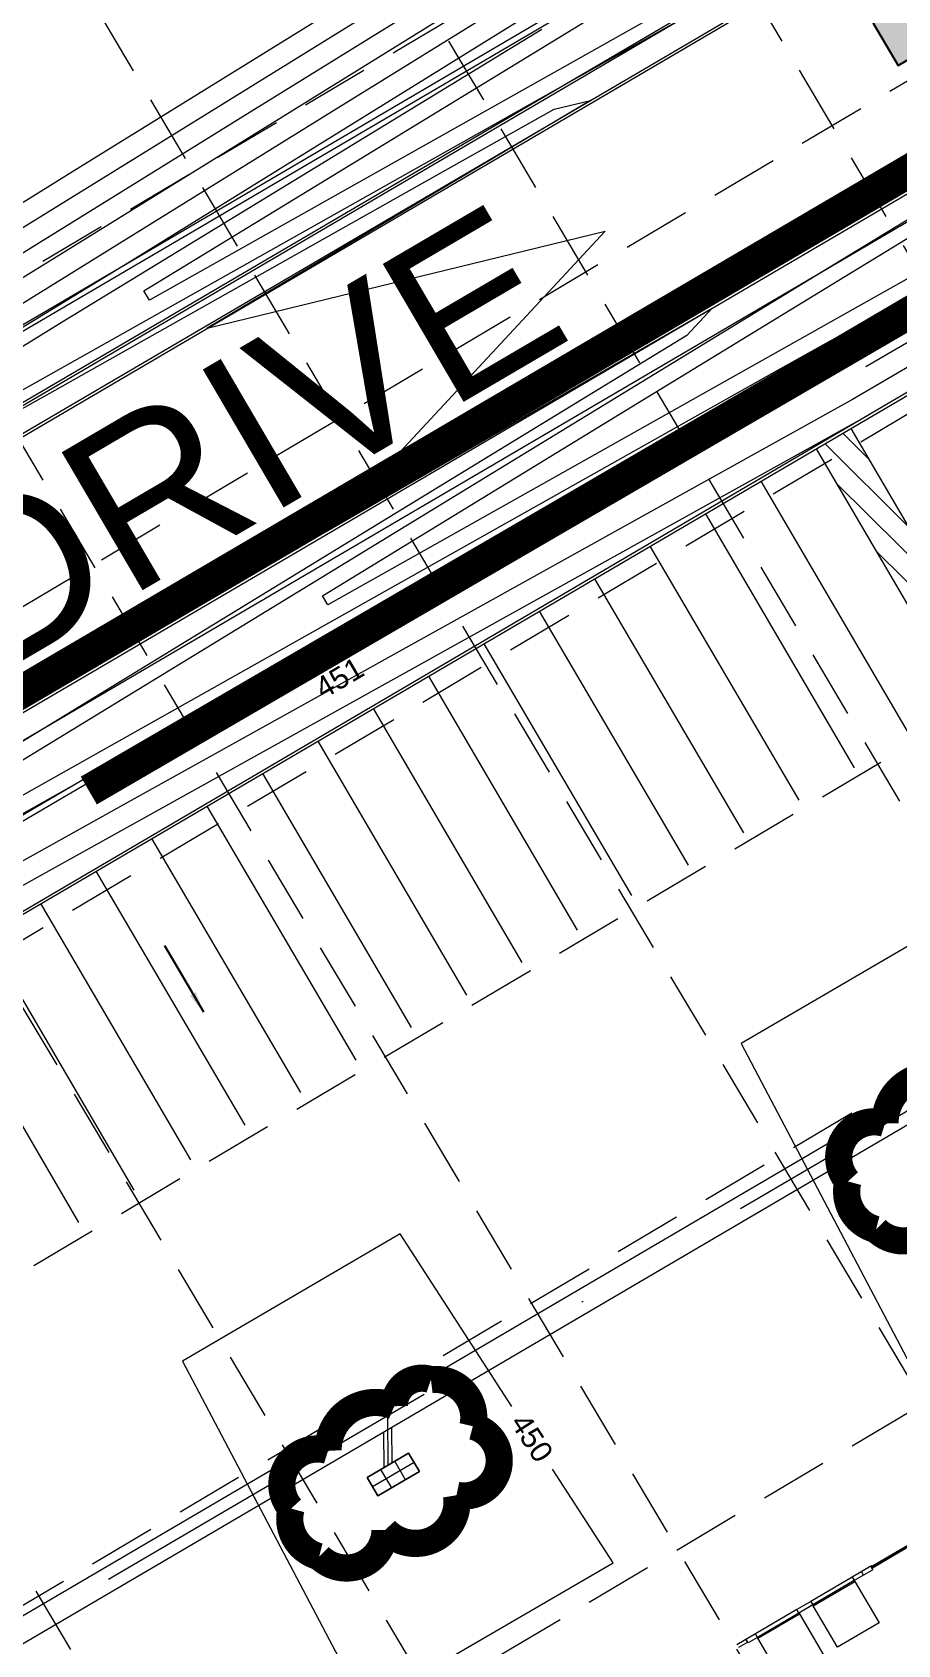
# Model space of a CAD drawing. Header units: inches. Extents: x 2527773 to 2531821, y 6906669 to 6910268.
# Drawn here: x 2529597.2 to 2529759, y 6909213.4 to 6909514.7 of the extents above; entities that cross this region are included whole.
import ezdxf
from ezdxf.enums import TextEntityAlignment as Align

# ---------------------------------------------------------------- set-up
doc = ezdxf.new("R2010")
doc.units = ezdxf.units.IN
doc.header["$MEASUREMENT"] = 0
for name, pattern in [('DASHED', [0.2286, 0.1524, -0.0762]), ('DGN Style 4', [136.947622, 68.431042, -34.215521, 0.085539, -34.215521]), ('HIDDEN', [0.009525, 0.00635, -0.003175])]:
    doc.linetypes.add(name, pattern=pattern)
for name, color, linetype, lineweight in [('50-Stm Txt', 253, 'Continuous', 13), ('CE-GRADE-25128 - CE-GRAD-CONT-MAJR-LABL-STD1', 1, 'Continuous', 30), ('CE-GRADE-25128 - CE-GRAD-CONT-MAJR-LINE', 1, 'Continuous', 80), ('CE-GRADE-25128 - CE-GRAD-CONT-MINR-LABL-STD1', 40, 'Continuous', 30), ('CE-GRADE-25128 - CE-GRAD-CONT-MINR-LINE', 40, 'Continuous', 53), ('CE-GRADE-25128 - CE-GRAD-FLOW', 40, 'Continuous', 30), ('CE-PUTIL-25128 - CE-UTIL-STRM-INLT', 251, 'Continuous', 13), ('CE-PUTIL-25128 - CE-UTIL-STRM-RCP-CL3-48IN', 251, 'DGN Style 4', 13), ('CE-PUTIL-25128 - CE-UTIL-STRM-WALL', 251, 'Continuous', 13), ('CE-SITE-25128 - 906-BP-01$0$A-DOCK DOOR LINE', 251, 'Continuous', 0), ('CE-SITE-25128 - 906-BP-01$0$A-DOCK-LEVELER', 251, 'Continuous', 0), ('CE-SITE-25128 - 906-BP-01$0$A-DOOR', 251, 'Continuous', 0), ('CE-SITE-25128 - 906-BP-01$0$A-DOOR-SHELL', 251, 'Continuous', 0), ('CE-SITE-25128 - 906-BP-01$0$A-FLOR', 251, 'Continuous', 0), ('CE-SITE-25128 - 906-BP-01$0$A-WALL-SHELL', 251, 'Continuous', 0), ('CE-SITE-25128 - a-paving', 251, 'Continuous', 0), ('CE-SITE-25128 - a-stripes', 251, 'Continuous', 0), ('CE-xutil-25128 - 57-Hatch2', 253, 'Continuous', 13), ('EC-SILTFENCE', 6, 'Continuous', 106), ('Level 13', 7, 'Continuous', 0), ('ROAD-NAME', 7, 'Continuous', 30)]:
    doc.layers.add(name, color=color, linetype=linetype, lineweight=lineweight)
for name, color, linetype in [('ARROWS', 252, 'Continuous'), ('GRID', 254, 'HIDDEN'), ('LEGEND', 7, 'Continuous'), ('LIMITS OF DISTURBANCE', 1, 'HIDDEN')]:
    doc.layers.add(name, color=color, linetype=linetype)
doc.styles.add('SC Dimension Text', font='Font 001.shx', dxfattribs={"height": 0.01})
doc.styles.get("Standard").update_dxf_attribs({"font": 'ARIAL.TTF'})
doc.styles.add('Style-Halff Sans', font='')
doc.styles.get('Style-Halff Sans').set_extended_font_data('Halff Sans')
doc.dimstyles.get("Standard").update_dxf_attribs({"dimtxt": 0.18, "dimasz": 0.18, "dimexe": 0.18, "dimexo": 0.0625, "dimgap": 0.09, "dimtad": 0, "dimtih": 1, "dimtoh": 1, "dimdec": 4, "dimzin": 0, "dimdsep": 46, "dimtxsty": 'SC Dimension Text', "dimcen": 0.09, "dimadec": 0, "dimazin": 0, "dimtfac": 1, "dimtdec": 4, "dimtofl": 0, "dimtmove": 0, "dimatfit": 3, "dimfxl": 0, "dimtolj": 1, "dimtzin": 0, "dimarcsym": 0})

# ---------------------------------------------------------------- blocks, each defined once
blk = doc.blocks.new('arrow')
blk.add_lwpolyline([(-67.01, -25.36), (-59.33, -25.42), (-59.57, -56.14), (-51.89, -56.2), (-51.65, -25.48), (-43.97, -25.54), (-55.3, -2.41), (-67.01, -25.36)], close=True)
at = {"color": 254}
for points in [[(-43.97, -25.54), (-67.01, -25.36), (-55.3, -2.41), (-67.01, -25.36)], [(-59.57, -56.14), (-51.89, -56.2), (-59.33, -25.42), (-51.65, -25.48)]]:
    blk.add_solid(points, dxfattribs=at)

msp = doc.modelspace()

# ---------------------------------------------------------------- hatches: boundary and pattern name
at = {"layer": 'CE-SITE-25128 - a-stripes', "lineweight": 0, "ltscale": 0.273403}
h = msp.add_hatch(dxfattribs=at)
h.set_pattern_fill('ACET-2D-ANSI31', color=256, style=0)
h.set_pattern_definition([(315.215902026, (-106.9006, 36.049), (2.6416396749, 2.6616235324), [])])
h.paths.add_polyline_path([(2529771.53, 6909389.39), (2529743.71, 6909436.84), (2529750.18, 6909440.63), (2529778, 6909393.18)], flags=16)

# ---------------------------------------------------------------- linework, layer by layer
at = {"color": 35, "lineweight": 0}
for p, q in [((2529653.15, 6909499.83), (2529812, 6909598.25)), ((2529575.74, 6909456.68), (2529783.63, 6909585.4)), ((2529604.91, 6909488.77), (2529746.67, 6909576.51)), ((2529756.78, 6909559.26), (2529615.02, 6909471.51)), ((2529780.81, 6909555.56), (2529657.28, 6909486.1)), ((2529638.72, 6909500.29), (2529679.83, 6909525.74)), ((2529683.91, 6909506.55), (2529717.55, 6909527.1)), ((2529546.17, 6909447.71), (2529664.67, 6909521.06)), ((2529846.48, 6909516.78), (2529652.45, 6909407.68)), ((2529721.63, 6909518.84), (2529670.4, 6909490.04)), ((2529602.29, 6909460.22), (2529692.41, 6909515.26)), ((2529747.98, 6909468.36), (2529823.74, 6909514.62)), ((2529618.06, 6909466.34), (2529683.91, 6909506.55)), ((2529832.06, 6909504.85), (2529736.35, 6909451.41)), ((2529701.52, 6909501.93), (2529629.88, 6909459.36)), ((2529694.75, 6909500.29), (2529701.52, 6909501.93)), ((2529748.31, 6909472.07), (2529798.73, 6909502.87)), ((2529502.3, 6909406.37), (2529653.15, 6909499.83)), ((2529548.18, 6909444.25), (2529638.72, 6909500.29)), ((2529675.01, 6909489.18), (2529694.75, 6909500.29)), ((2529670.4, 6909490.04), (2529612.03, 6909457.21)), ((2529544.18, 6909451.18), (2529604.91, 6909488.77)), ((2529600.45, 6909447.26), (2529675.01, 6909489.18)), ((2529657.28, 6909486.1), (2529619.07, 6909464.61)), ((2529629.88, 6909459.36), (2529704.27, 6909477.47)), ((2529704.27, 6909477.47), (2529652.13, 6909421.4)), ((2529615.02, 6909471.51), (2529552.17, 6909433.13)), ((2529677.45, 6909428.8), (2529748.31, 6909472.07)), ((2529619.07, 6909464.61), (2529618.06, 6909466.34)), ((2529709.18, 6909444.66), (2529747.98, 6909468.36)), ((2529652.13, 6909421.4), (2529724.27, 6909463.11)), ((2529724.27, 6909463.11), (2529719.53, 6909458.02)), ((2529528.92, 6909415.41), (2529602.29, 6909460.22)), ((2529612.03, 6909457.21), (2529475.28, 6909380.33)), ((2529719.53, 6909458.02), (2529661.62, 6909422.65)), ((2529736.35, 6909451.41), (2529709.58, 6909436.36)), ((2529518.25, 6909401.04), (2529600.45, 6909447.26)), ((2529651.44, 6909409.4), (2529709.18, 6909444.66)), ((2529615.48, 6909380), (2529728.38, 6909442.92)), ((2529709.58, 6909436.36), (2529627.74, 6909390.34)), ((2529594.3, 6909378.02), (2529677.45, 6909428.8)), ((2529661.62, 6909422.65), (2529569.03, 6909366.11)), ((2529652.45, 6909407.68), (2529651.44, 6909409.4)), ((2529627.74, 6909390.34), (2529508.67, 6909323.38)), ((2529543.48, 6909339.52), (2529615.48, 6909380))]:
    msp.add_line(p, q, dxfattribs=at)
at = {"layer": '50-Stm Txt', "linetype": 'Continuous', "lineweight": 0, "ltscale": 200}
msp.add_line((2528996.21, 6909094.24), (2530436.74, 6909938.75), dxfattribs=at)
at = {"layer": 'CE-GRADE-25128 - CE-GRAD-CONT-MAJR-LINE', "color": 35, "linetype": 'Continuous', "lineweight": 0}
msp.add_line((2529826.27, 6909495.09), (2529752.99, 6909452.13), dxfattribs=at)
at = {"layer": 'CE-GRADE-25128 - CE-GRAD-CONT-MAJR-LINE', "color": 35, "linetype": 'Continuous', "lineweight": 0, "flags": 128}
for points in [[(2529788.85, 6909321.01), (2529770.41, 6909349.49), (2529729.71, 6909325.72), (2529763.81, 6909261.03), (2529810.21, 6909288.02), (2529796.44, 6909309.29)], [(2529686.82, 6909257.92), (2529665.95, 6909290.17), (2529625.25, 6909266.39), (2529659.35, 6909201.71), (2529705.75, 6909228.69), (2529694.41, 6909246.2)]]:
    msp.add_lwpolyline(points, dxfattribs=at)
at = {"layer": 'CE-GRADE-25128 - CE-GRAD-CONT-MINR-LINE', "color": 35, "linetype": 'Continuous', "lineweight": 0}
for p, q in [((2529876.17, 6909519.71), (2529750.55, 6909446.06)), ((2529746.5, 6909452.96), (2529776.36, 6909470.47))]:
    msp.add_line(p, q, dxfattribs=at)
at = {"layer": 'CE-GRADE-25128 - CE-GRAD-CONT-MINR-LINE', "color": 35, "linetype": 'Continuous', "lineweight": 0, "flags": 128}
for points in [[(2529750.55, 6909446.06), (2529697.19, 6909416.41), (2529649.77, 6909390.06), (2529616.24, 6909371.43), (2529577.28, 6909349.78), (2529440.82, 6909274.34), (2529370.15, 6909235.26)], [(2529752.53, 6909442.59), (2529579.22, 6909346.28), (2529372.09, 6909231.76)]]:
    msp.add_lwpolyline(points, dxfattribs=at)
at = {"layer": 'CE-PUTIL-25128 - CE-UTIL-STRM-INLT', "color": 5, "extrusion": (0, 0, -1)}
for p, q in [((2529668.55, 6909247.48), (2529660.78, 6909242.92)), ((2529664.38, 6909242.72), (2529662.36, 6909246.17)), ((2529666.97, 6909244.23), (2529664.95, 6909247.68))]:
    msp.add_line(p, q, dxfattribs=at)
at = {"layer": 'CE-PUTIL-25128 - CE-UTIL-STRM-INLT', "color": 5, "flags": 128}
msp.add_lwpolyline([(2529669.56, 6909245.75), (2529667.54, 6909249.2), (2529659.77, 6909244.65), (2529661.79, 6909241.2)], close=True, dxfattribs=at)
at = {"layer": 'CE-PUTIL-25128 - CE-UTIL-STRM-RCP-CL3-48IN', "color": 5, "lineweight": 0}
msp.add_line((2529663.59, 6909256.16), (2529663.65, 6909246.93), dxfattribs=at)
at = {"layer": 'CE-PUTIL-25128 - CE-UTIL-STRM-RCP-CL3-48IN', "color": 5, "lineweight": 0, "flags": 128}
msp.add_lwpolyline([(2530918.43, 6908915.77), (2530890.12, 6908963.09), (2530239.22, 6909451.42, 0.302205), (2530018.05, 6909463.97), (2528753.12, 6908722.39, 0.415961), (2528717.73, 6908585.03), (2528785.5, 6908471), (2528781.08, 6908463.12)], format="xyb", dxfattribs=at)
at = {"layer": 'CE-PUTIL-25128 - CE-UTIL-STRM-WALL', "color": 5, "lineweight": 0}
for p, q in [((2529867.18, 6909378.13), (2529561.25, 6909198.77)), ((2529869.46, 6909374.25), (2529563.52, 6909194.89)), ((2529662.86, 6909253.13), (2529662.91, 6909246.49)), ((2529664.36, 6909254), (2529664.4, 6909247.36))]:
    msp.add_line(p, q, dxfattribs=at)
at = {"layer": 'CE-SITE-25128 - 906-BP-01$0$A-DOCK DOOR LINE', "lineweight": 0, "ltscale": 0.273403}
for p, q in [((2529754.11, 6909228.08), (2529761.59, 6909232.46)), ((2529754.28, 6909227.79), (2529761.76, 6909232.18))]:
    msp.add_line(p, q, dxfattribs=at)
at = {"layer": 'CE-SITE-25128 - 906-BP-01$0$A-DOCK-LEVELER', "lineweight": 0, "ltscale": 0.273403, "flags": 128}
for points in [[(2529755.5, 6909217.47), (2529747.74, 6909212.92), (2529743.18, 6909220.69), (2529750.95, 6909225.24), (2529755.5, 6909217.47)], [(2529745.15, 6909211.4), (2529737.38, 6909206.85), (2529732.83, 6909214.62), (2529740.6, 6909219.17), (2529745.15, 6909211.4)]]:
    msp.add_lwpolyline(points, dxfattribs=at)
at = {"layer": 'CE-SITE-25128 - 906-BP-01$0$A-DOOR', "lineweight": 0, "ltscale": 0.273403}
for p, q in [((2529750.86, 6909225.38), (2529743.1, 6909220.83)), ((2529743.18, 6909220.69), (2529750.95, 6909225.24)), ((2529750.86, 6909225.38), (2529750.95, 6909225.24)), ((2529740.51, 6909219.31), (2529732.75, 6909214.76)), ((2529732.83, 6909214.62), (2529740.6, 6909219.17)), ((2529740.51, 6909219.31), (2529740.6, 6909219.17)), ((2529743.1, 6909220.83), (2529743.18, 6909220.69)), ((2529732.75, 6909214.76), (2529732.83, 6909214.62))]:
    msp.add_line(p, q, dxfattribs=at)
at = {"layer": 'CE-SITE-25128 - 906-BP-01$0$A-DOOR-SHELL', "lineweight": 0, "ltscale": 0.273403}
msp.add_line((2529754.19, 6909227.94), (2529761.67, 6909232.32), dxfattribs=at)
at = {"layer": 'CE-SITE-25128 - 906-BP-01$0$A-DOOR-SHELL', "lineweight": 0, "ltscale": 0.273403, "flags": 128}
msp.add_lwpolyline([(2529754.07, 6909228.15), (2529753.92, 6909228.07), (2529754.18, 6909227.64), (2529754.32, 6909227.72)], close=True, dxfattribs=at)
at = {"layer": 'CE-SITE-25128 - 906-BP-01$0$A-FLOR', "lineweight": 0, "ltscale": 0.273403}
for p, q in [((2529750.47, 6909226.05), (2529742.71, 6909221.49)), ((2529740.12, 6909219.98), (2529732.36, 6909215.43))]:
    msp.add_line(p, q, dxfattribs=at)
at = {"layer": 'CE-SITE-25128 - 906-BP-01$0$A-WALL-SHELL', "lineweight": 0, "ltscale": 0.273403}
for p, q in [((2529753.92, 6909228.07), (2529750.47, 6909226.05)), ((2529754.31, 6909227.4), (2529750.86, 6909225.38)), ((2529754.31, 6909227.4), (2529753.92, 6909228.07)), ((2529750.47, 6909226.05), (2529750.86, 6909225.38)), ((2529752.59, 6909226.39), (2529752.2, 6909227.06)), ((2529742.71, 6909221.49), (2529740.12, 6909219.98)), ((2529742.71, 6909221.49), (2529743.1, 6909220.83)), ((2529740.51, 6909219.31), (2529740.12, 6909219.98)), ((2529743.1, 6909220.83), (2529740.51, 6909219.31)), ((2529732.36, 6909215.43), (2529728.91, 6909213.4)), ((2529732.75, 6909214.76), (2529732.36, 6909215.43)), ((2529730.94, 6909213.89), (2529729.21, 6909212.88)), ((2529731.02, 6909213.75), (2529730.63, 6909214.41)), ((2529732.75, 6909214.76), (2529731.02, 6909213.75))]:
    msp.add_line(p, q, dxfattribs=at)
at = {"layer": 'CE-SITE-25128 - a-paving', "lineweight": 0, "ltscale": 0.273403}
for p, q in [((2528248.91, 6908650.35), (2530297.74, 6909851.47)), ((2528249.16, 6908649.92), (2530297.99, 6909851.04)), ((2530321.07, 6909813.5), (2528271.64, 6908612.09)), ((2530321.32, 6909813.07), (2528271.9, 6908611.66)), ((2529140.02, 6909083.5), (2529895.29, 6909526.28)), ((2529140.7, 6909083.32), (2529895.11, 6909525.6))]:
    msp.add_line(p, q, dxfattribs=at)
at = {"layer": 'CE-SITE-25128 - a-paving', "color": 5, "lineweight": 0, "ltscale": 0.273403, "flags": 128}
msp.add_lwpolyline([(2529659.77, 6909244.65), (2529667.53, 6909249.2), (2529669.56, 6909245.75), (2529661.79, 6909241.2)], close=True, dxfattribs=at)
at = {"layer": 'CE-SITE-25128 - a-stripes', "lineweight": 0, "ltscale": 0.273403}
for p, q in [((2529750.18, 6909440.63), (2529778, 6909393.18)), ((2529743.71, 6909436.84), (2529771.53, 6909389.39)), ((2529733.36, 6909430.77), (2529761.18, 6909383.32)), ((2529723.01, 6909424.7), (2529750.83, 6909377.25)), ((2529712.66, 6909418.63), (2529740.47, 6909371.18)), ((2529702.3, 6909412.56), (2529730.12, 6909365.11)), ((2529691.95, 6909406.49), (2529719.77, 6909359.04)), ((2529681.6, 6909400.42), (2529709.19, 6909353.37)), ((2529671.25, 6909394.35), (2529699.07, 6909346.91)), ((2529660.9, 6909388.29), (2529688.71, 6909340.84)), ((2529650.54, 6909382.22), (2529678.36, 6909334.77)), ((2529640.19, 6909376.15), (2529668.01, 6909328.7)), ((2529629.84, 6909370.08), (2529657.66, 6909322.63)), ((2529619.49, 6909364.01), (2529647.31, 6909316.56)), ((2529636.96, 6909310.49), (2529609.14, 6909357.93)), ((2529626.85, 6909303.99), (2529598.79, 6909351.87)), ((2529616.25, 6909298.35), (2529588.44, 6909345.8)), ((2529605.9, 6909292.28), (2529578.08, 6909339.73))]:
    msp.add_line(p, q, dxfattribs=at)
at = {"layer": 'CE-xutil-25128 - 57-Hatch2', "linetype": 'Continuous', "lineweight": 0, "flags": 128}
for points in [[(2529760.72, 6909555.77), (2529766.79, 6909545.42), (2529516.61, 6909398.75), (2529510.54, 6909409.1)], [(2529794.1, 6909498.83), (2529800.17, 6909488.48), (2529549.99, 6909341.81), (2529543.92, 6909352.17)]]:
    msp.add_lwpolyline(points, close=True, dxfattribs=at)
at = {"layer": 'EC-SILTFENCE', "color": 30, "linetype": 'Continuous', "lineweight": 0}
for const_width in [6, 2]:
    msp.add_lwpolyline([(2529607.74, 6909372.99), (2530320.11, 6909787.35), (2530347.92, 6909783.05), (2530741.19, 6909123.64)], dxfattribs=dict(at, const_width=const_width))
at = {"layer": 'EC-SILTFENCE', "color": 30, "linetype": 'Continuous', "lineweight": 0, "flags": 128}
msp.add_lwpolyline([(2529607.94, 6909372.97), (2529797.41, 6909483.23)], dxfattribs=at)
msp.add_lwpolyline([(2529607.94, 6909372.97), (2529797.41, 6909483.23)], dxfattribs=at)
at = {"layer": 'GRID', "color": 252, "linetype": 'HIDDEN', "lineweight": 0, "ltscale": 2000}
for p, q in [((2527879.28, 6908450.57), (2530733.97, 6910145.81)), ((2527906.62, 6908404.53), (2530761.31, 6910099.76)), ((2527933.97, 6908358.48), (2530788.65, 6910053.72)), ((2527959.52, 6908311.58), (2530814.21, 6910006.82)), ((2527986.87, 6908265.54), (2530841.55, 6909960.78)), ((2528014.21, 6908219.5), (2530868.89, 6909914.74)), ((2529691.89, 6909589.46), (2530649, 6907977.74)), ((2529645.84, 6909562.12), (2530602.95, 6907950.4)), ((2529599.8, 6909534.77), (2530556.91, 6907923.05)), ((2529553.76, 6909507.43), (2530510.87, 6907895.71)), ((2529507.71, 6909480.09), (2530464.82, 6907868.37)), ((2529461.67, 6909452.75), (2530418.78, 6907841.03))]:
    msp.add_line(p, q, dxfattribs=at)
at = {"layer": 'LEGEND', "color": 170, "ltscale": 100, "const_width": 5.08}
for points in [[(2529756.6, 6909310.8, 0.520567), (2529756.6, 6909310.8, 0.765195), (2529749.67, 6909299.96, 0.417879), (2529754.92, 6909290.98, 0.6649), (2529767.23, 6909295.96, 0.744833), (2529780.59, 6909302.45, 0.975642), (2529783.66, 6909315.35, 0.520567), (2529775.82, 6909324.04, 0.520567), (2529768.98, 6909319.09, 0.540264), (2529756.6, 6909310.8)], [(2529652.48, 6909249.68, 0.520567), (2529652.48, 6909249.68, 0.765195), (2529645.56, 6909238.84, 0.417879), (2529650.81, 6909229.86, 0.6649), (2529663.12, 6909234.84, 0.744833), (2529676.48, 6909241.33, 0.975642), (2529679.54, 6909254.23, 0.520567), (2529671.71, 6909262.92, 0.520567), (2529664.86, 6909257.97, 0.540264), (2529652.48, 6909249.68)]]:
    msp.add_lwpolyline(points, format="xyb", close=True, dxfattribs=at)
at = {"layer": 'Level 13', "color": 7, "linetype": 'Continuous', "lineweight": 0}
for p, q in [((2530282.08, 6909862.57), (2528239.97, 6908665.39)), ((2530323.15, 6909793.92), (2528345.54, 6908634.55))]:
    msp.add_line(p, q, dxfattribs=at)
at = {"layer": 'LIMITS OF DISTURBANCE', "linetype": 'DASHED', "lineweight": 0, "ltscale": 200, "const_width": 6}
msp.add_lwpolyline([(2528332.36, 6908651.37), (2528888.03, 6907674.77), (2529627.31, 6908111.38), (2529767.82, 6907853.31), (2529803.13, 6907790.91), (2529843.97, 6907738.74), (2529892.79, 6907769.68), (2529843.96, 6907815.74), (2529662.39, 6908147.63), (2529567.23, 6908242.62), (2530796.16, 6908963.31), (2530836.37, 6908955.22), (2530841.61, 6908987.33), (2530829.91, 6909020.6), (2530361.77, 6909809.42, 0.353669), (2530319.01, 6909816.02), (2528338.87, 6908654.84)], format="xyb", close=True, dxfattribs=at)

# ---------------------------------------------------------------- block references
at = {"layer": 'ARROWS', "linetype": 'Continuous', "lineweight": 0, "xscale": 1.199999999810714, "yscale": 1.200000000186265, "zscale": 1.2, "rotation": 301.0587485007412}
msp.add_blockref('arrow', (2529848.96, 6909489.89), dxfattribs=at)

# ---------------------------------------------------------------- texts
at = {"layer": 'CE-GRADE-25128 - CE-GRAD-CONT-MAJR-LABL-STD1', "color": 35, "linetype": 'Continuous', "lineweight": 0}
msp.add_text('450', height=4, rotation=302.9195, dxfattribs=at).set_placement((2529690.61, 6909252.06), align=Align.MIDDLE_CENTER)
at = {"layer": 'CE-GRADE-25128 - CE-GRAD-CONT-MINR-LABL-STD1', "color": 35, "linetype": 'Continuous', "lineweight": 0}
msp.add_text('451', height=4, rotation=30.3813, dxfattribs=at).set_placement((2529654.57, 6909394.04), align=Align.MIDDLE_CENTER)
at = {"layer": 'ROAD-NAME', "lineweight": 0}
msp.add_text('DISTRIBUTION  DRIVE', height=29.88, rotation=30.3815, dxfattribs=at).set_placement((2529299.68, 6909258.55), align=Align.TOP_LEFT)

# ---------------------------------------------------------------- leaders
at = {"layer": 'CE-GRADE-25128 - CE-GRAD-FLOW', "color": 7, "linetype": 'Continuous', "lineweight": 0}
msp.add_leader([(2529629.22, 6909331.56), (2529621.96, 6909343.95)], dimstyle='Standard', override={"dimtxt": 4, "dimasz": 4, "dimgap": 2, "dimtad": 1, "dimtxsty": 'Style-Halff Sans'}, dxfattribs=at)

doc.saveas('drawing.dxf')
